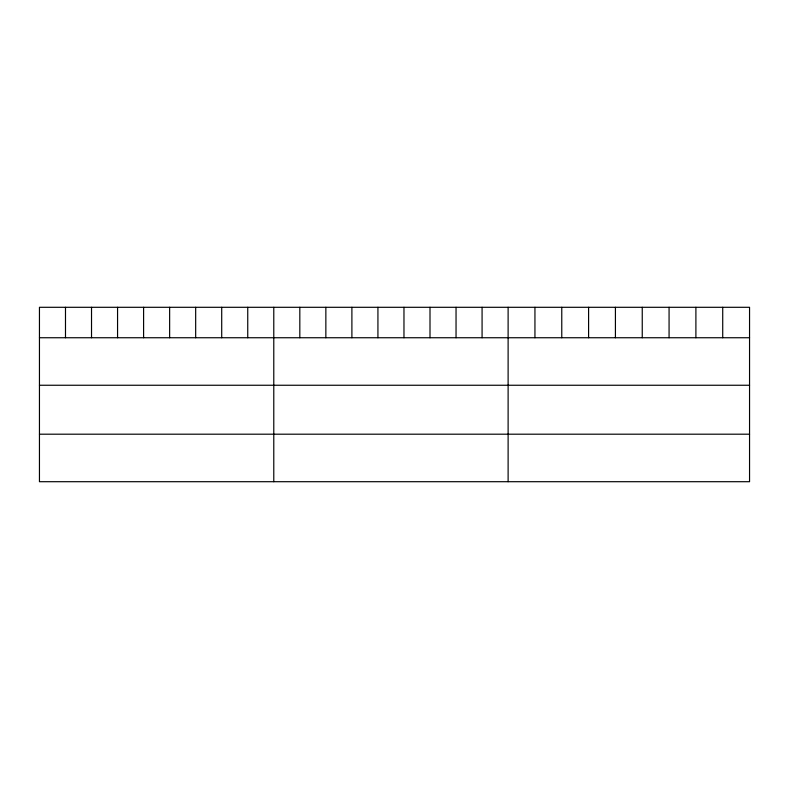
<?xml version="1.0" encoding="UTF-8"?>
<svg xmlns="http://www.w3.org/2000/svg" width="789" height="789" viewBox="0 0 789 789"><rect width="100%" height="100%" fill="white"/><g stroke="black" fill="none" stroke-linecap="round" stroke-linejoin="round"><path stroke-width="1.18" d="M749.55 337.741L749.55 481.704L39.45 481.704L39.45 307.296L749.55 307.296L749.55 337.741L39.45 337.741M39.45 385.249L749.55 385.249M39.45 434.197L749.55 434.197M722.724 307.296L722.724 337.741M695.898 307.296L695.898 337.741M669.072 307.296L669.072 337.741M642.246 307.296L642.246 337.741M615.42 307.296L615.42 337.741M588.594 307.296L588.594 337.741M561.768 307.296L561.768 337.741M534.942 307.296L534.942 337.741M508.116 307.296L508.116 481.704M482.079 307.296L482.079 337.741M456.042 307.296L456.042 337.741M430.005 307.296L430.005 337.741M403.968 307.296L403.968 337.741M377.931 307.296L377.931 337.741M351.894 307.296L351.894 337.741M325.857 307.296L325.857 337.741M299.82 307.296L299.82 337.741M273.783 307.296L273.783 481.704M247.746 307.296L247.746 337.741M221.709 307.296L221.709 337.741M195.672 307.296L195.672 337.741M169.635 307.296L169.635 337.741M143.598 307.296L143.598 337.741M117.561 307.296L117.561 337.741M91.524 307.296L91.524 337.741M65.487 307.296L65.487 337.741"/></g></svg>
